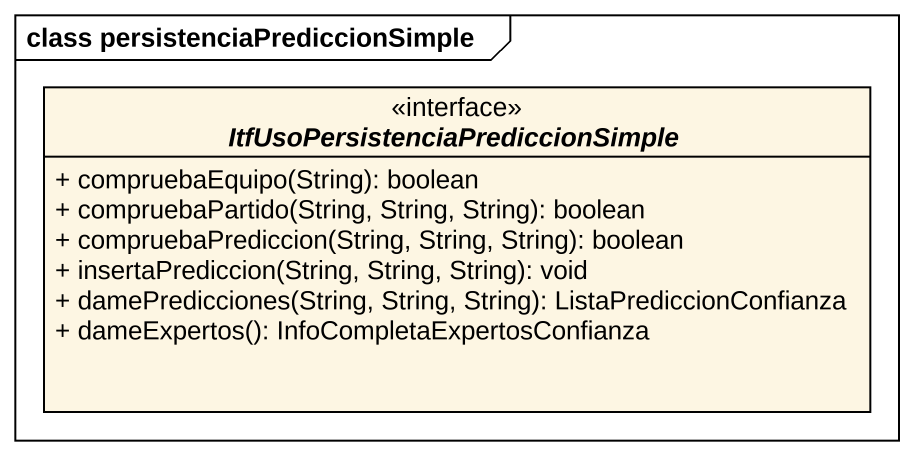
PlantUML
@startuml
mainframe class persistenciaPrediccionSimple
hide circle
hide empty members
skinparam classAttributeIconSize 0
interface "ItfUsoPersistenciaPrediccionSimple" as ItfUsoPersistenciaPrediccion <<interface>> {
  + compruebaEquipo(String): boolean
  + compruebaPartido(String, String, String): boolean
  + compruebaPrediccion(String, String, String): boolean
  + insertaPrediccion(String, String, String): void
  + damePredicciones(String, String, String): ListaPrediccionConfianza
  + dameExpertos(): InfoCompletaExpertosConfianza
}
@enduml
